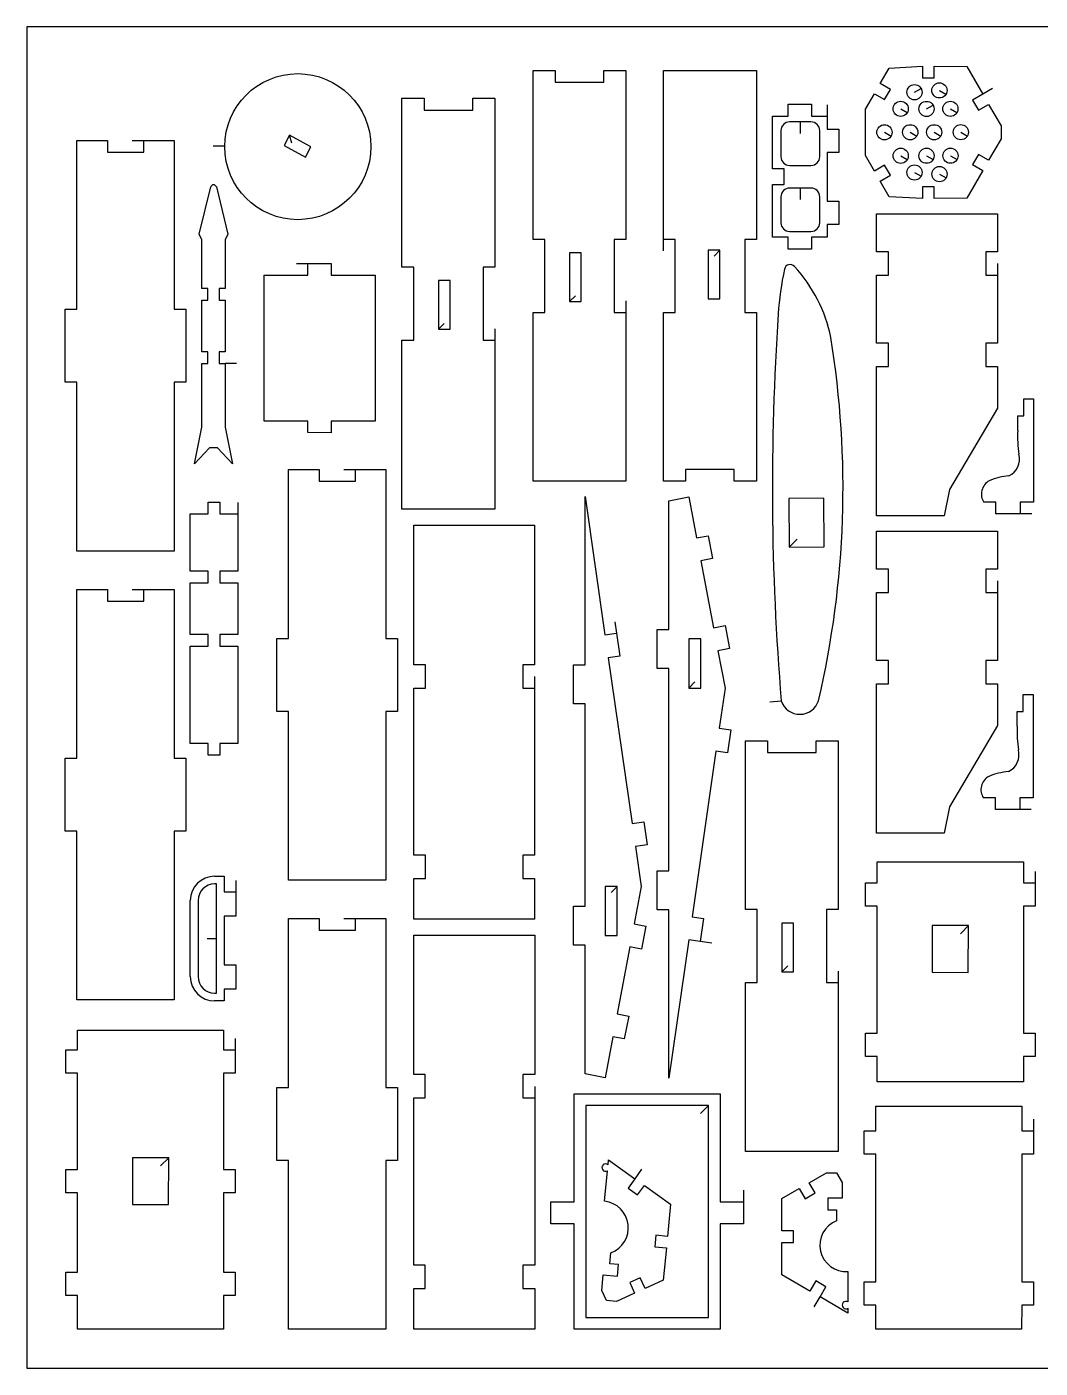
# Model space of a CAD drawing. Extents: x 0 to 500, y 0 to 350.
# Drawn here: x 0 to 264.3, y 0 to 350 of the extents above; entities that cross this region are included whole.
import ezdxf

# ---------------------------------------------------------------- set-up
doc = ezdxf.new("R2010")
doc.units = 0
doc.header["$MEASUREMENT"] = 0
doc.layers.add('01', color=5, linetype='Continuous')
doc.layers.add('DEFAULT', color=7, linetype='Continuous')

msp = doc.modelspace()

# ---------------------------------------------------------------- linework, layer by layer
at = {"layer": '01'}
msp.add_lwpolyline([(0, 0), (500, 0), (500, 350), (0, 350)], close=True, dxfattribs=at)
at = {"layer": 'DEFAULT'}
for p, q in [((224.957, 339.2532), (233.6426, 339.7021)), ((233.6426, 339.7021), (233.6426, 336.6541)), ((236.6906, 336.6541), (236.6906, 339.7021)), ((236.6906, 339.7021), (245.1574, 339.6321)), ((245.1574, 339.6321), (249.3301, 332.4046)), ((132.0708, 294.5362), (132.0708, 338.5944)), ((132.0708, 338.5944), (137.8259, 338.5944)), ((137.8259, 338.5944), (137.8259, 335.5464)), ((150.5259, 335.5464), (150.5259, 338.5944)), ((150.5259, 338.5944), (156.2811, 338.5944)), ((156.2811, 338.5944), (156.2811, 294.5362)), ((166.081, 294.5362), (166.081, 338.5944)), ((166.081, 338.5944), (190.2913, 338.5944)), ((190.2913, 338.5944), (190.2913, 294.5362)), ((222.6147, 335.1962), (224.957, 339.2532)), ((233.6426, 336.6541), (236.6906, 336.6541)), ((137.8259, 335.5464), (150.5259, 335.5464)), ((218.7484, 328.4995), (221.0907, 332.5565)), ((221.0907, 332.5565), (223.7303, 331.0325)), ((225.2543, 333.6722), (222.6147, 335.1962)), ((223.7303, 331.0325), (225.2543, 333.6722)), ((231.5349, 332.93), (233.2497, 333.92)), ((238.041, 333.4099), (239.7558, 332.42)), ((251.9282, 333.9045), (249.3301, 332.4045)), ((97.8567, 287.2845), (97.8567, 331.3426)), ((97.8567, 331.3426), (103.6118, 331.3426)), ((103.6118, 331.3426), (103.6118, 328.2946)), ((116.3118, 328.2946), (116.3118, 331.3426)), ((116.3118, 331.3426), (122.067, 331.3426)), ((122.067, 331.3426), (122.067, 287.2845)), ((198.5586, 326.6628), (198.5586, 329.7834)), ((198.5586, 329.7834), (204.6546, 329.7834)), ((204.6546, 329.7834), (204.6546, 326.6628)), ((208.744, 329.6628), (208.744, 326.6628)), ((234.6821, 328.5707), (236.3968, 329.5609)), ((249.3301, 332.4045), (246.6905, 330.8806)), ((246.6905, 330.8806), (248.2145, 328.241)), ((248.2145, 328.241), (250.8541, 329.765)), ((250.8541, 329.765), (254.104, 324.136)), ((103.6118, 328.2946), (116.3118, 328.2946)), ((194.4692, 312.9175), (194.4692, 326.6628)), ((194.4692, 326.6628), (198.5586, 326.6628)), ((204.6546, 326.6628), (208.744, 326.6628)), ((208.744, 326.6628), (208.744, 323.3347)), ((218.7484, 316.4355), (218.7484, 328.4995)), ((227.9368, 328.6039), (229.6516, 327.6137)), ((240.9022, 328.6182), (242.617, 327.6281)), ((196.7093, 322.8878), (196.7093, 316.1208)), ((201.7619, 325.1738), (198.9953, 325.1738)), ((201.7619, 322.1738), (201.7619, 325.1738)), ((204.5285, 325.1738), (201.7619, 325.1738)), ((206.8145, 316.1208), (206.8145, 322.8878)), ((208.744, 323.3347), (211.792, 323.3347)), ((211.792, 323.3347), (211.792, 317.2506)), ((223.6969, 322.4756), (225.4117, 321.4857)), ((230.4286, 322.483), (232.1434, 321.493)), ((236.6623, 322.4899), (238.3771, 321.4999)), ((243.6104, 322.4975), (245.3251, 321.5075)), ((254.104, 324.136), (254.104, 320.799)), ((13.0531, 276.3119), (13.0531, 320.3623)), ((13.0531, 320.3623), (21.0287, 320.3623)), ((21.0287, 320.3623), (21.0287, 317.3143)), ((27.4775, 320.3623), (30.4775, 320.3623)), ((30.4775, 320.3623), (38.4531, 320.3623)), ((30.4775, 317.3143), (30.4775, 320.3623)), ((38.4531, 320.3623), (38.4531, 276.3119)), ((48.6266, 318.9404), (51.6264, 318.912)), ((68.5438, 321.6878), (67.0869, 319.0105)), ((67.0869, 319.0105), (72.6645, 315.9753)), ((69.1539, 319.6207), (68.5438, 321.6878)), ((74.1214, 318.6526), (68.5438, 321.6878)), ((72.6645, 315.9753), (74.1214, 318.6526)), ((254.104, 320.799), (250.8541, 315.17)), ((21.0287, 317.3143), (30.4775, 317.3143)), ((211.792, 317.2506), (208.744, 317.2506)), ((208.744, 317.2506), (208.744, 304.5204)), ((221.0907, 312.3785), (218.7484, 316.4355)), ((227.9503, 316.3568), (229.6651, 315.3668)), ((234.6821, 316.3643), (236.3968, 315.3741)), ((240.9157, 316.371), (242.6305, 315.381)), ((248.2145, 316.6939), (246.6905, 314.0544)), ((250.8541, 315.17), (248.2145, 316.6939)), ((197.5172, 312.9175), (194.4692, 312.9175)), ((197.5172, 308.8535), (197.5172, 312.9175)), ((198.9953, 313.8348), (204.5285, 313.8348)), ((223.7303, 313.9025), (221.0907, 312.3785)), ((225.2543, 311.2628), (223.7303, 313.9025)), ((231.5349, 312.005), (233.2497, 311.015)), ((238.0651, 311.5729), (239.7799, 310.5829)), ((249.3301, 312.5304), (245.1574, 305.3029)), ((246.6905, 314.0544), (249.3301, 312.5304)), ((44.9245, 295.9156), (47.9527, 308.2088)), ((49.4324, 308.2088), (52.4605, 295.9155)), ((194.4692, 295.1082), (194.4692, 308.8535)), ((194.4692, 308.8535), (197.5172, 308.8535)), ((222.6147, 309.7388), (225.2543, 311.2628)), ((224.957, 305.6818), (222.6147, 309.7388)), ((236.6906, 308.2809), (233.6426, 308.2809)), ((233.6426, 308.2809), (233.6426, 305.2328)), ((236.6906, 305.2328), (236.6906, 308.2809)), ((196.7093, 305.6502), (196.7093, 298.8831)), ((201.7619, 307.9362), (198.9953, 307.9362)), ((201.7619, 304.9362), (201.7619, 307.9362)), ((204.5285, 307.9362), (201.7619, 307.9362)), ((206.8145, 298.8831), (206.8145, 305.6502)), ((208.744, 304.5204), (211.792, 304.5204)), ((211.792, 304.5204), (211.792, 298.4362)), ((233.6426, 305.2328), (224.957, 305.6818)), ((245.1574, 305.3029), (236.6906, 305.2328)), ((221.6694, 291.3243), (221.6694, 301.2282)), ((221.6694, 301.2282), (253.1654, 301.2282)), ((253.1654, 301.2282), (253.1654, 291.3243)), ((211.792, 298.4362), (208.744, 298.4362)), ((208.744, 298.4362), (208.744, 295.1082)), ((45.6788, 294.3993), (44.9245, 295.9156)), ((45.6788, 281.6993), (45.6788, 294.3993)), ((52.4605, 295.9155), (51.7063, 294.3993)), ((51.7063, 294.3993), (51.7063, 281.6993)), ((135.1188, 294.5362), (132.0708, 294.5362)), ((135.1188, 275.4862), (135.1188, 294.5362)), ((156.2811, 294.5362), (153.2331, 294.5362)), ((153.2331, 294.5362), (153.2331, 275.4862)), ((166.081, 291.5362), (166.081, 294.5362)), ((169.129, 294.5362), (166.081, 294.5362)), ((169.129, 275.4862), (169.129, 294.5362)), ((190.2913, 294.5362), (187.2433, 294.5362)), ((187.2433, 294.5362), (187.2433, 275.4862)), ((198.5586, 295.1082), (194.4692, 295.1082)), ((198.5586, 291.9876), (198.5586, 295.1082)), ((198.9953, 296.5971), (204.5285, 296.5971)), ((208.744, 295.1082), (204.6546, 295.1082)), ((204.6546, 295.1082), (204.6546, 291.9876)), ((144.6114, 291.0228), (141.5634, 291.0228)), ((141.5634, 291.0228), (141.5634, 278.3228)), ((144.6114, 278.3228), (144.6114, 291.0228)), ((180.7987, 291.6996), (177.7507, 291.6996)), ((177.7507, 291.6996), (177.7507, 278.9996)), ((179.2747, 290.1756), (180.7987, 291.6996)), ((180.7987, 278.9996), (180.7987, 291.6996)), ((204.6546, 291.9876), (198.5586, 291.9876)), ((224.7174, 291.3243), (221.6694, 291.3243)), ((224.7174, 285.2283), (224.7174, 291.3243)), ((253.1654, 291.3243), (250.1174, 291.3243)), ((250.1174, 291.3243), (250.1174, 285.2283)), ((70.305, 288.2877), (73.305, 288.2877)), ((73.305, 288.2877), (79.401, 288.2877)), ((73.305, 285.2397), (73.305, 288.2877)), ((79.401, 288.2877), (79.401, 285.2397)), ((100.9047, 287.2845), (97.8567, 287.2845)), ((100.9047, 268.2345), (100.9047, 287.2845)), ((122.067, 287.2845), (119.019, 287.2845)), ((119.019, 287.2845), (119.019, 268.2345)), ((253.1654, 288.2283), (253.1654, 285.2283)), ((61.8828, 247.1397), (61.8828, 285.2397)), ((61.8828, 285.2397), (73.305, 285.2397)), ((79.401, 285.2397), (90.8232, 285.2397)), ((90.8232, 285.2397), (90.8232, 247.1397)), ((110.3973, 283.771), (107.3493, 283.771)), ((107.3493, 283.771), (107.3493, 271.071)), ((110.3973, 271.071), (110.3973, 283.771)), ((221.6694, 267.4412), (221.6694, 285.2283)), ((221.6694, 285.2283), (224.7174, 285.2283)), ((250.1174, 285.2283), (253.1654, 285.2283)), ((253.1654, 285.2283), (253.1654, 267.4413)), ((47.2028, 281.6993), (45.6788, 281.6993)), ((47.2028, 278.6513), (47.2028, 281.6993)), ((51.7063, 281.6993), (50.1823, 281.6993)), ((50.1823, 281.6993), (50.1823, 278.6513)), ((45.6788, 265.1859), (45.6788, 278.6513)), ((45.6788, 278.6513), (47.2028, 278.6513)), ((50.1823, 278.6513), (51.7063, 278.6513)), ((51.7063, 278.6513), (51.7063, 265.1859)), ((143.0874, 279.8468), (141.5634, 278.3228)), ((141.5634, 278.3228), (144.6114, 278.3228)), ((156.2811, 278.4862), (156.2811, 275.4862)), ((177.7507, 278.9996), (180.7987, 278.9996)), ((10.0051, 257.2619), (10.0051, 276.3119)), ((10.0051, 276.3119), (13.0531, 276.3119)), ((38.4531, 276.3119), (41.5011, 276.3119)), ((41.5011, 276.3119), (41.5011, 257.2619)), ((132.0708, 231.428), (132.0708, 275.4862)), ((132.0708, 275.4862), (135.1188, 275.4862)), ((153.2331, 275.4862), (156.2811, 275.4862)), ((156.2811, 275.4862), (156.2811, 231.428)), ((166.081, 231.428), (166.081, 275.4862)), ((166.081, 275.4862), (169.129, 275.4862)), ((187.2433, 275.4862), (190.2913, 275.4862)), ((190.2913, 275.4862), (190.2913, 231.428)), ((108.8733, 272.595), (107.3493, 271.071)), ((107.3493, 271.071), (110.3973, 271.071)), ((122.067, 271.2345), (122.067, 268.2345)), ((97.8567, 224.1763), (97.8567, 268.2345)), ((97.8567, 268.2345), (100.9047, 268.2345)), ((119.019, 268.2345), (122.067, 268.2345)), ((122.067, 268.2345), (122.067, 224.1763)), ((224.7174, 267.4412), (221.6694, 267.4412)), ((224.7174, 261.3452), (224.7174, 267.4412)), ((253.1654, 267.4413), (250.1174, 267.4413)), ((250.1174, 267.4413), (250.1174, 261.3453)), ((47.2028, 265.1859), (45.6788, 265.1859)), ((47.2028, 262.1379), (47.2028, 265.1859)), ((51.7063, 265.1859), (50.1823, 265.1859)), ((50.1823, 265.1859), (50.1823, 262.1379)), ((45.6788, 245.5492), (45.6788, 262.1379)), ((45.6788, 262.1379), (47.2028, 262.1379)), ((50.1823, 262.1379), (51.7063, 262.1379)), ((54.7064, 262.1379), (51.7064, 262.1379)), ((51.7064, 262.1379), (51.7064, 245.5492)), ((221.6694, 222.4299), (221.6694, 261.3452)), ((221.6694, 261.3452), (224.7174, 261.3452)), ((250.1174, 261.3453), (253.1654, 261.3453)), ((253.1654, 261.3453), (253.1654, 250.5316)), ((13.0531, 257.2619), (10.0051, 257.2619)), ((13.0531, 213.2164), (13.0531, 257.2619)), ((41.5011, 257.2619), (38.4531, 257.2619)), ((38.4531, 257.2619), (38.4531, 213.2164)), ((260.026, 248.4857), (260.026, 252.9274)), ((260.026, 252.9274), (262.5897, 252.9274)), ((262.5897, 252.9274), (262.5897, 225.9472)), ((253.1654, 250.5316), (240.6538, 229.2745)), ((43.7664, 235.9678), (45.6788, 245.5492)), ((51.7064, 245.5492), (53.6187, 235.9678)), ((73.305, 247.1397), (61.8828, 247.1397)), ((73.3054, 244.1556), (73.305, 247.1397)), ((90.8232, 247.1397), (79.401, 247.1397)), ((79.401, 247.1397), (79.401, 244.0917)), ((258.4688, 244.6467), (258.4688, 248.4857)), ((258.4688, 248.4857), (260.026, 248.4857)), ((79.401, 244.0917), (73.3054, 244.1556)), ((47.6531, 240.1844), (43.7664, 235.9678)), ((49.7321, 240.1844), (47.6531, 240.1844)), ((53.6187, 235.9678), (49.7321, 240.1844)), ((68.2789, 190.4259), (68.2789, 234.4763)), ((68.2789, 234.4763), (76.2545, 234.4763)), ((76.2545, 234.4763), (76.2545, 231.4283)), ((76.2545, 231.4283), (85.7033, 231.4283)), ((82.7033, 234.4763), (85.7033, 234.4763)), ((85.7033, 234.4763), (93.6789, 234.4763)), ((85.7033, 231.4283), (85.7033, 234.4763)), ((93.6789, 234.4763), (93.6789, 190.4259)), ((156.2811, 231.428), (132.0708, 231.428)), ((171.8361, 231.428), (166.081, 231.428)), ((184.5361, 234.476), (171.8361, 234.476)), ((171.8361, 234.476), (171.8361, 231.428)), ((184.5361, 231.428), (184.5361, 234.476)), ((190.2913, 231.428), (184.5361, 231.428)), ((240.6538, 229.2745), (239.2969, 222.4299)), ((47.3155, 222.8956), (47.3155, 225.9436)), ((47.3155, 225.9436), (50.3635, 225.9436)), ((50.3635, 225.9436), (50.3635, 222.8956)), ((55.0481, 225.8956), (55.0481, 222.8956)), ((122.067, 224.1763), (97.8567, 224.1763)), ((145.6127, 183.545), (145.6127, 227.423)), ((145.6127, 227.423), (150.8052, 191.3624)), ((167.4634, 226.2945), (172.6818, 227.3758)), ((167.4634, 192.7468), (167.4634, 226.2945)), ((172.6818, 227.3758), (174.7079, 216.659)), ((207.9092, 226.984), (198.7655, 226.9084)), ((198.7655, 226.9084), (198.8705, 214.2089)), ((208.0142, 214.2845), (207.9092, 226.984)), ((252.7562, 225.9471), (249.648, 225.9471)), ((252.7562, 222.8991), (252.7562, 225.9471)), ((262.5897, 225.9472), (259.1062, 225.9472)), ((259.1062, 225.9472), (259.1062, 222.8992)), ((42.6308, 207.9606), (42.6308, 222.8956)), ((42.6308, 222.8956), (47.3155, 222.8956)), ((50.3635, 222.8956), (55.0481, 222.8956)), ((55.0481, 222.8956), (55.0481, 207.9606)), ((239.2969, 222.4299), (221.6694, 222.4299)), ((259.1062, 222.8991), (252.7562, 222.8991)), ((262.1062, 222.8991), (259.1062, 222.8991)), ((100.9047, 183.566), (100.9047, 219.9985)), ((100.9047, 219.9985), (132.4007, 219.9985)), ((132.4007, 219.9985), (132.4007, 183.5659)), ((174.7079, 216.659), (177.7028, 217.2252)), ((177.7028, 217.2252), (178.8353, 211.2353)), ((221.6694, 208.5246), (221.6694, 218.4285)), ((221.6694, 218.4285), (253.1654, 218.4285)), ((253.1654, 218.4285), (253.1654, 208.5246)), ((200.9742, 216.3476), (198.8705, 214.2089)), ((198.8705, 214.2089), (208.0142, 214.2845)), ((38.4531, 213.2164), (13.0531, 213.2164)), ((178.8353, 211.2353), (175.8404, 210.6691)), ((175.8404, 210.6691), (179.1447, 193.1916)), ((47.3155, 207.9606), (42.6308, 207.9606)), ((47.3155, 204.9126), (47.3155, 207.9606)), ((55.0481, 207.9606), (50.3635, 207.9606)), ((50.3635, 207.9606), (50.3635, 204.9126)), ((224.7174, 208.5246), (221.6694, 208.5246)), ((224.7174, 202.4286), (224.7174, 208.5246)), ((253.1654, 208.5246), (250.1174, 208.5246)), ((250.1174, 208.5246), (250.1174, 202.4286)), ((13.0531, 159.1645), (13.0531, 203.2148)), ((13.0531, 203.2148), (21.0287, 203.2148)), ((21.0287, 203.2148), (21.0287, 200.1668)), ((27.4775, 203.2148), (30.4775, 203.2148)), ((30.4775, 203.2148), (38.4531, 203.2148)), ((30.4775, 200.1668), (30.4775, 203.2148)), ((38.4531, 203.2148), (38.4531, 159.1645)), ((42.6308, 191.4471), (42.6308, 204.9126)), ((42.6308, 204.9126), (47.3155, 204.9126)), ((50.3635, 204.9126), (55.0481, 204.9126)), ((55.0481, 204.9126), (55.0481, 191.4471)), ((253.1654, 205.4286), (253.1654, 202.4286)), ((21.0287, 200.1668), (30.4775, 200.1668)), ((221.6694, 184.6415), (221.6694, 202.4286)), ((221.6694, 202.4286), (224.7174, 202.4286)), ((250.1174, 202.4286), (253.1654, 202.4286)), ((253.1654, 202.4286), (253.1654, 184.6415)), ((153.3945, 194.7662), (153.8221, 191.7968)), ((164.4154, 182.5868), (164.4154, 192.7468)), ((164.4154, 192.7468), (167.4634, 192.7468)), ((179.1447, 193.1916), (182.1397, 193.7579)), ((182.1397, 193.7579), (183.2721, 187.768)), ((47.3155, 191.4471), (42.6308, 191.4471)), ((47.3155, 188.3991), (47.3155, 191.4471)), ((55.0481, 191.4471), (50.3635, 191.4471)), ((50.3635, 191.4471), (50.3635, 188.3991)), ((65.2309, 171.3759), (65.2309, 190.4259)), ((65.2309, 190.4259), (68.2789, 190.4259)), ((93.6789, 190.4259), (96.7269, 190.4259)), ((96.7269, 190.4259), (96.7269, 171.3759)), ((150.8052, 191.3624), (153.8221, 191.7968)), ((153.8221, 191.7968), (154.6909, 185.763)), ((175.8404, 190.2669), (172.6818, 190.2669)), ((172.6818, 190.2669), (172.6818, 177.4703)), ((175.8404, 177.4703), (175.8404, 190.2669)), ((42.6308, 162.9991), (42.6308, 188.3991)), ((42.6308, 188.3991), (47.3155, 188.3991)), ((50.3635, 188.3991), (55.0481, 188.3991)), ((55.0481, 188.3991), (55.0481, 162.9991)), ((154.6909, 185.763), (151.674, 185.3286)), ((183.2721, 187.768), (180.2772, 187.2018)), ((180.2772, 187.2018), (182.1171, 177.4703)), ((103.9527, 183.566), (100.9047, 183.566)), ((103.9527, 177.47), (103.9527, 183.566)), ((132.4007, 183.5659), (129.3527, 183.5659)), ((129.3527, 183.5659), (129.3527, 177.4699)), ((142.5647, 173.385), (142.5647, 183.545)), ((142.5647, 183.545), (145.6127, 183.545)), ((151.674, 185.3286), (157.8892, 142.1652)), ((167.4634, 182.5868), (164.4154, 182.5868)), ((167.4634, 129.7419), (167.4634, 182.5868)), ((224.7174, 184.6415), (221.6694, 184.6415)), ((224.7174, 178.5455), (224.7174, 184.6415)), ((253.1654, 184.6415), (250.1174, 184.6415)), ((250.1174, 184.6415), (250.1174, 178.5455)), ((132.4007, 180.4699), (132.4007, 177.4699)), ((174.2611, 179.0496), (172.6818, 177.4703)), ((221.6694, 139.6301), (221.6694, 178.5455)), ((221.6694, 178.5455), (224.7174, 178.5455)), ((250.1174, 178.5455), (253.1654, 178.5455)), ((253.1654, 178.5455), (253.1654, 167.7319)), ((100.9047, 133.8614), (100.9047, 177.47)), ((100.9047, 177.47), (103.9527, 177.47)), ((129.3527, 177.4699), (132.4007, 177.4699)), ((132.4007, 177.4699), (132.4007, 133.8614)), ((172.6818, 177.4703), (175.8404, 177.4703)), ((182.1171, 177.4703), (180.6088, 166.9955)), ((259.9019, 171.3295), (259.9019, 175.7711)), ((259.9019, 175.7711), (262.4655, 175.7711)), ((262.4655, 175.7711), (262.4655, 148.7909)), ((145.6127, 173.385), (142.5647, 173.385)), ((145.6127, 120.5402), (145.6127, 173.385)), ((193.8034, 173.841), (196.7929, 174.0908)), ((68.2789, 171.3759), (65.2309, 171.3759)), ((68.2789, 127.3303), (68.2789, 171.3759)), ((96.7269, 171.3759), (93.6789, 171.3759)), ((93.6789, 171.3759), (93.6789, 127.3303)), ((258.3447, 167.4904), (258.3447, 171.3295)), ((258.3447, 171.3295), (259.9019, 171.3295)), ((180.6088, 166.9955), (183.6256, 166.5611)), ((183.6256, 166.5611), (182.7568, 160.5273)), ((253.1654, 167.7319), (240.6538, 146.4748)), ((47.3155, 162.9991), (42.6308, 162.9991)), ((47.3155, 159.9511), (47.3155, 162.9991)), ((55.0481, 162.9991), (50.3635, 162.9991)), ((50.3635, 162.9991), (50.3635, 159.9511)), ((187.4553, 119.6456), (187.4553, 163.7037)), ((187.4553, 163.7037), (193.2104, 163.7037)), ((193.2104, 163.7037), (193.2104, 160.6557)), ((205.9104, 160.6557), (205.9104, 163.7037)), ((205.9104, 163.7037), (211.6656, 163.7037)), ((211.6656, 163.7037), (211.6656, 119.6456)), ((10.0051, 140.1145), (10.0051, 159.1645)), ((10.0051, 159.1645), (13.0531, 159.1645)), ((38.4531, 159.1645), (41.5011, 159.1645)), ((41.5011, 159.1645), (41.5011, 140.1145)), ((50.3635, 159.9511), (47.3155, 159.9511)), ((179.7399, 160.9617), (173.5247, 117.7984)), ((182.7568, 160.5273), (179.7399, 160.9617)), ((193.2104, 160.6557), (205.9104, 160.6557)), ((252.632, 148.7909), (249.5238, 148.7909)), ((252.632, 145.7429), (252.632, 148.7909)), ((262.4655, 148.7909), (258.982, 148.7909)), ((258.982, 148.7909), (258.982, 145.7429)), ((240.6538, 146.4748), (239.2969, 139.6301)), ((258.982, 145.7429), (252.632, 145.7429)), ((261.982, 145.7429), (258.982, 145.7429)), ((13.0531, 140.1145), (10.0051, 140.1145)), ((13.0531, 96.0689), (13.0531, 140.1145)), ((41.5011, 140.1145), (38.4531, 140.1145)), ((38.4531, 140.1145), (38.4531, 96.0689)), ((157.8892, 142.1652), (160.9061, 142.5996)), ((160.9061, 142.5996), (161.775, 136.5659)), ((161.775, 136.5659), (158.7581, 136.1315)), ((239.2969, 139.6301), (221.6694, 139.6301)), ((103.9527, 133.8614), (100.9047, 133.8614)), ((103.9527, 127.7654), (103.9527, 133.8614)), ((132.4007, 133.8614), (129.3527, 133.8614)), ((129.3527, 133.8614), (129.3527, 127.7654)), ((158.7581, 136.1315), (160.2664, 125.6567)), ((164.4154, 119.5819), (164.4154, 129.7419)), ((164.4154, 129.7419), (167.4634, 129.7419)), ((221.8332, 126.6256), (221.8332, 132.1144)), ((221.8332, 132.1144), (259.9332, 132.1144)), ((259.9332, 132.1144), (259.9332, 126.6256)), ((262.9812, 129.6256), (262.9812, 126.6256)), ((48.9809, 128.3721), (51.4916, 128.3721)), ((49.4596, 126.3401), (48.9809, 126.3401)), ((49.4596, 112.0947), (49.4596, 126.3401)), ((51.4916, 128.3721), (51.4916, 124.2772)), ((54.5396, 127.2772), (54.5396, 124.2772)), ((93.6789, 127.3303), (68.2789, 127.3303)), ((100.9047, 117.1826), (100.9047, 127.7654)), ((100.9047, 127.7654), (103.9527, 127.7654)), ((129.3527, 127.7654), (132.4007, 127.7654)), ((132.4007, 127.7654), (132.4007, 117.1826)), ((218.7852, 120.5296), (218.7852, 126.6256)), ((218.7852, 126.6256), (221.8332, 126.6256)), ((259.9332, 126.6256), (262.9812, 126.6256)), ((262.9812, 126.6256), (262.9812, 120.5296)), ((51.4916, 124.2772), (54.5396, 124.2772)), ((54.5396, 124.2772), (54.5396, 117.9272)), ((153.9897, 125.6567), (150.8311, 125.6567)), ((150.8311, 125.6567), (150.8311, 112.8601)), ((152.4104, 124.0774), (153.9897, 125.6567)), ((153.9897, 112.8601), (153.9897, 125.6567)), ((160.2664, 125.6567), (158.4265, 115.9252)), ((42.6309, 102.1672), (42.6309, 122.0221)), ((44.6629, 122.0221), (44.6629, 102.1672)), ((142.5647, 110.3802), (142.5647, 120.5402)), ((142.5647, 120.5402), (145.6127, 120.5402)), ((167.4634, 119.5819), (164.4154, 119.5819)), ((167.4634, 75.704), (167.4634, 119.5819)), ((190.5033, 119.6456), (187.4553, 119.6456)), ((190.5033, 100.5956), (190.5033, 119.6456)), ((211.6656, 119.6456), (208.6176, 119.6456)), ((208.6176, 119.6456), (208.6176, 100.5956)), ((221.8332, 120.5296), (218.7852, 120.5296)), ((221.8332, 87.4276), (221.8332, 120.5296)), ((262.9812, 120.5296), (259.9332, 120.5296)), ((259.9332, 120.5296), (259.9332, 87.4276)), ((54.5396, 117.9272), (51.4916, 117.9272)), ((51.4916, 117.9272), (51.4916, 105.2272)), ((68.2789, 73.2784), (68.2789, 117.3288)), ((68.2789, 117.3288), (76.2545, 117.3288)), ((76.2545, 117.3288), (76.2545, 114.2808)), ((82.7033, 117.3288), (85.7033, 117.3288)), ((85.7033, 117.3288), (93.6789, 117.3288)), ((85.7033, 114.2808), (85.7033, 117.3288)), ((93.6789, 117.3288), (93.6789, 73.2784)), ((132.4007, 117.1826), (100.9047, 117.1826)), ((158.4265, 115.9252), (161.4214, 115.359)), ((173.5247, 117.7984), (176.5416, 117.364)), ((176.5416, 117.364), (175.6727, 111.3302)), ((199.9959, 116.1321), (196.9479, 116.1321)), ((196.9479, 116.1321), (196.9479, 103.4321)), ((199.9959, 103.4321), (199.9959, 116.1321)), ((236.1846, 115.5159), (236.1331, 103.324)), ((245.6334, 115.476), (236.1846, 115.5159)), ((47.0612, 112.0947), (49.4596, 112.0947)), ((49.4596, 97.8492), (49.4596, 112.0947)), ((76.2545, 114.2808), (85.7033, 114.2808)), ((100.9047, 76.5882), (100.9047, 113.0049)), ((100.9047, 113.0049), (132.4838, 113.0049)), ((132.4838, 113.0049), (132.4838, 76.5882)), ((150.8311, 112.8601), (153.9897, 112.8601)), ((161.4214, 115.359), (160.289, 109.3691)), ((243.5031, 113.3636), (245.6334, 115.476)), ((245.5818, 103.2841), (245.6334, 115.476)), ((145.6127, 110.3802), (142.5647, 110.3802)), ((145.6127, 76.8325), (145.6127, 110.3802)), ((157.294, 109.9353), (153.9897, 92.4579)), ((160.289, 109.3691), (157.294, 109.9353)), ((172.6559, 111.7646), (167.4634, 75.704)), ((175.6727, 111.3302), (172.6559, 111.7646)), ((178.6421, 110.9026), (175.6727, 111.3302)), ((51.4916, 105.2272), (54.5396, 105.2272)), ((54.5396, 105.2272), (54.5396, 98.8772)), ((198.4719, 104.9561), (196.9479, 103.4321)), ((196.9479, 103.4321), (199.9959, 103.4321)), ((211.6656, 103.5956), (211.6656, 100.5956)), ((236.1331, 103.324), (245.5818, 103.2841)), ((54.5396, 98.8772), (51.4916, 98.8772)), ((51.4916, 98.8772), (51.4916, 95.8172)), ((187.4553, 56.5374), (187.4553, 100.5956)), ((187.4553, 100.5956), (190.5033, 100.5956)), ((208.6176, 100.5956), (211.6656, 100.5956)), ((211.6656, 100.5956), (211.6656, 56.5374)), ((38.4531, 96.0689), (13.0531, 96.0689)), ((48.9809, 97.8492), (49.4596, 97.8492)), ((51.4916, 95.8172), (48.9809, 95.8172)), ((153.9897, 92.4579), (156.9846, 91.8916)), ((156.9846, 91.8916), (155.8522, 85.9018)), ((13.2257, 83.0654), (13.2257, 88.1933)), ((13.2257, 88.1933), (51.3257, 88.1933)), ((51.3257, 88.1933), (51.3257, 83.0654)), ((54.3737, 86.0654), (54.3737, 83.0654)), ((152.8572, 86.468), (150.8311, 75.7512)), ((155.8522, 85.9018), (152.8572, 86.468)), ((218.7852, 81.3316), (218.7852, 87.4276)), ((218.7852, 87.4276), (221.8332, 87.4276)), ((259.9332, 87.4276), (262.9812, 87.4276)), ((262.9812, 87.4276), (262.9812, 81.3316)), ((10.1777, 76.9694), (10.1777, 83.0654)), ((10.1777, 83.0654), (13.2257, 83.0654)), ((51.3257, 83.0654), (54.3737, 83.0654)), ((54.3737, 83.0654), (54.3737, 76.9694)), ((221.8332, 81.3316), (218.7852, 81.3316)), ((221.8332, 74.725), (221.8332, 81.3316)), ((262.9812, 81.3316), (259.9332, 81.3316)), ((259.9332, 81.3316), (259.9332, 74.725)), ((13.2257, 76.9694), (10.1777, 76.9694)), ((13.2257, 51.8451), (13.2257, 76.9694)), ((54.3737, 76.9694), (51.3257, 76.9694)), ((51.3257, 76.9694), (51.3257, 51.8451)), ((103.9428, 76.5882), (100.9047, 76.5882)), ((103.9428, 70.5222), (103.9428, 76.5882)), ((132.4838, 76.5882), (129.3642, 76.5882)), ((129.3642, 76.5882), (129.3642, 70.5222)), ((132.4838, 73.5222), (132.4838, 70.5222)), ((150.8311, 75.7512), (145.6127, 76.8325)), ((259.9332, 74.725), (221.8332, 74.725)), ((65.2309, 54.2284), (65.2309, 73.2784)), ((65.2309, 73.2784), (68.2789, 73.2784)), ((93.6789, 73.2784), (96.7269, 73.2784)), ((96.7269, 73.2784), (96.7269, 54.2284)), ((100.9047, 26.9129), (100.9047, 70.5222)), ((100.9047, 70.5222), (103.9428, 70.5222)), ((129.3642, 70.5222), (132.4838, 70.5222)), ((132.4838, 70.5222), (132.4838, 26.9129)), ((142.7576, 57.0597), (142.7515, 71.5806)), ((142.7515, 71.5806), (180.8576, 71.5806)), ((180.8576, 71.5806), (180.8576, 43.4123)), ((177.8096, 68.5326), (145.8056, 68.5326)), ((145.8056, 68.5326), (145.8056, 13.2258)), ((175.6883, 66.4113), (177.8096, 68.5326)), ((177.8096, 13.2258), (177.8096, 68.5326)), ((221.418, 61.971), (221.418, 68.3263)), ((221.418, 68.3263), (259.518, 68.3263)), ((259.518, 68.3263), (259.518, 61.971)), ((262.566, 64.971), (262.566, 61.971)), ((218.37, 55.875), (218.37, 61.971)), ((218.37, 61.971), (221.418, 61.971)), ((259.518, 61.971), (262.566, 61.971)), ((262.566, 61.971), (262.566, 55.875)), ((142.7576, 43.4123), (142.7576, 57.0597)), ((211.6656, 56.5374), (187.4553, 56.5374)), ((27.5754, 54.9116), (27.5274, 42.7197)), ((37.0241, 54.8745), (27.5754, 54.9116)), ((34.8944, 52.7615), (37.0241, 54.8745)), ((36.9761, 42.6826), (37.0241, 54.8745)), ((68.2789, 54.2284), (65.2309, 54.2284)), ((68.2789, 10.1829), (68.2789, 54.2284)), ((96.7269, 54.2284), (93.6789, 54.2284)), ((93.6789, 54.2284), (93.6789, 10.1829)), ((151.606, 53.059), (151.729, 54.3363)), ((151.729, 54.3363), (158.589, 49.4431)), ((221.418, 55.875), (218.37, 55.875)), ((221.418, 22.5276), (221.418, 55.875)), ((262.566, 55.875), (259.518, 55.875)), ((259.518, 55.875), (259.518, 22.5276)), ((10.1777, 45.7491), (10.1777, 51.8451)), ((10.1777, 51.8451), (13.2257, 51.8451)), ((51.3257, 51.8451), (54.3737, 51.8451)), ((54.3737, 51.8451), (54.3737, 45.7491)), ((150.6909, 43.5559), (151.4539, 51.479)), ((158.589, 49.4431), (156.8191, 46.9617)), ((160.3311, 51.8854), (158.589, 49.4431)), ((204.1032, 48.3666), (208.6091, 50.9681)), ((208.6091, 50.9681), (211.226, 50.9681)), ((211.226, 50.9681), (212.6682, 48.4702)), ((13.2257, 45.7491), (10.1777, 45.7491)), ((13.2257, 25.0388), (13.2257, 45.7491)), ((54.3737, 45.7491), (51.3257, 45.7491)), ((51.3257, 45.7491), (51.3257, 25.0388)), ((156.8191, 46.9617), (159.3005, 45.1917)), ((159.3005, 45.1917), (161.0705, 47.6731)), ((161.0705, 47.6731), (167.9305, 42.7799)), ((186.9536, 46.4123), (186.9536, 43.4123)), ((196.9576, 44.2411), (201.4635, 46.8426)), ((201.4635, 46.8426), (202.9875, 44.203)), ((202.9875, 44.203), (205.6272, 45.727)), ((205.6272, 45.727), (204.1032, 48.3666)), ((212.6682, 48.4702), (212.6682, 44.357)), ((27.5274, 42.7197), (36.9761, 42.6826)), ((136.6617, 37.6773), (136.6617, 43.4123)), ((136.6617, 43.4123), (142.7576, 43.4123)), ((167.9305, 42.7799), (167.1229, 34.3923)), ((180.8576, 43.4123), (186.9536, 43.4123)), ((186.9536, 43.4123), (186.9536, 37.6773)), ((196.9576, 35.8147), (196.9576, 44.2411)), ((212.6682, 44.357), (208.9752, 44.357)), ((208.9752, 44.357), (208.9752, 41.309)), ((208.9752, 41.309), (211.2305, 41.309)), ((211.2305, 41.309), (211.2305, 38.4591)), ((142.7576, 37.6773), (136.6617, 37.6773)), ((142.7576, 10.1778), (142.7576, 37.6773)), ((186.9536, 37.6773), (180.8577, 37.6773)), ((180.8577, 37.6773), (180.8577, 10.1778)), ((200.0056, 35.8147), (196.9576, 35.8147)), ((200.0056, 32.7667), (200.0056, 35.8147)), ((164.0889, 34.6844), (163.7968, 31.6505)), ((163.7968, 31.6505), (166.8307, 31.3583)), ((167.1229, 34.3923), (164.0889, 34.6844)), ((196.9576, 24.3403), (196.9576, 32.7667)), ((196.9576, 32.7667), (200.0056, 32.7667)), ((152.0969, 27.2573), (152.3701, 30.0941)), ((166.8307, 31.3583), (166.0231, 22.9707)), ((10.1777, 18.9428), (10.1777, 25.0388)), ((10.1777, 25.0388), (13.2257, 25.0388)), ((51.3257, 25.0388), (54.3737, 25.0388)), ((54.3737, 25.0388), (54.3737, 18.9428)), ((103.9428, 26.9129), (100.9047, 26.9129)), ((103.9428, 20.7551), (103.9428, 26.9129)), ((132.4838, 26.9129), (129.3642, 26.9129)), ((129.3642, 26.9129), (129.3642, 20.7551)), ((154.3419, 27.0412), (152.0969, 27.2573)), ((154.0497, 24.0072), (154.3419, 27.0412)), ((214.1922, 25.2202), (214.1922, 17.2721)), ((149.9795, 20.2669), (150.3738, 24.3612)), ((150.3738, 24.3612), (154.0497, 24.0072)), ((160.0246, 23.5866), (157.251, 22.3227)), ((157.251, 22.3227), (158.515, 19.5491)), ((161.2886, 20.8131), (160.0246, 23.5866)), ((166.0231, 22.9707), (161.2886, 20.8131)), ((204.2551, 20.1272), (196.9576, 24.3403)), ((205.7791, 22.7668), (204.2551, 20.1272)), ((208.4187, 21.2428), (205.7791, 22.7668)), ((206.8947, 18.6032), (208.4187, 21.2428)), ((218.37, 16.4316), (218.37, 22.5276)), ((218.37, 22.5276), (221.418, 22.5276)), ((259.518, 22.5276), (262.566, 22.5276)), ((262.566, 22.5276), (262.566, 16.4316)), ((13.2257, 18.9428), (10.1777, 18.9428)), ((13.2257, 10.1778), (13.2257, 18.9428)), ((54.3737, 18.9428), (51.3257, 18.9428)), ((51.3257, 18.9428), (51.3257, 10.1778)), ((100.9047, 10.1777), (100.9047, 20.7551)), ((100.9047, 20.7551), (103.9428, 20.7551)), ((129.3642, 20.7551), (132.4838, 20.7551)), ((132.4838, 20.7551), (132.4838, 10.1777)), ((151.1756, 17.6423), (149.9795, 20.2669)), ((153.7805, 17.3915), (151.1756, 17.6423)), ((158.515, 19.5491), (153.7805, 17.3915)), ((205.3947, 16.0051), (206.8947, 18.6032)), ((214.1922, 14.39), (206.8947, 18.6032)), ((214.1922, 15.6615), (214.1922, 14.39)), ((221.418, 16.4316), (218.37, 16.4316)), ((221.418, 10.178), (221.418, 16.4316)), ((259.518, 16.4316), (259.4329, 10.178)), ((262.566, 16.4316), (259.518, 16.4316)), ((145.8056, 13.2258), (177.8096, 13.2258)), ((51.3257, 10.1778), (13.2257, 10.1778)), ((93.6789, 10.1829), (68.2789, 10.1829)), ((132.4838, 10.1777), (100.9047, 10.1777)), ((180.8577, 10.1778), (142.7576, 10.1778)), ((259.4329, 10.178), (221.418, 10.178))]:
    msp.add_line(p, q, dxfattribs=at)
for centre, radius in [((70.6756, 318.7317), 19.0501), ((231.5349, 332.93), 1.9801), ((238.041, 333.4099), 1.9801), ((227.9368, 328.6039), 1.9801), ((234.6821, 328.5707), 1.98), ((240.9022, 328.6182), 1.9801), ((223.6969, 322.4756), 1.9801), ((230.4286, 322.483), 1.9801), ((236.6623, 322.4899), 1.9801), ((243.6104, 322.4975), 1.98), ((227.9503, 316.3568), 1.98), ((234.6821, 316.3643), 1.98), ((240.9157, 316.371), 1.9801), ((231.5349, 312.005), 1.9801), ((238.0651, 311.5729), 1.9801)]:
    msp.add_circle(centre, radius, dxfattribs=at)
for centre, radius, start, end in [((198.9953, 322.8878), 2.286, 90, 180), ((204.5285, 322.8878), 2.286, 0, 90), ((198.9953, 316.1208), 2.286, 180, 270), ((204.5285, 316.1208), 2.286, 270, 0), ((48.6925, 308.0265), 0.7619, 13.842019, 166.156196), ((198.9953, 305.6502), 2.286, 90, 180), ((204.5285, 305.6502), 2.286, 0, 90), ((198.9953, 298.8831), 2.286, 180, 270), ((204.5285, 298.8831), 2.286, 270, 0), ((199.1134, 286.4654), 1.524, 42.566197, 167.983293), ((171.5408, 261.1424), 38.9606, 11.490136, 42.564819), ((278.9309, 269.4756), 83.1298, 167.983465, 176.136269), ((864.9375, 229.8987), 670.4713, 176.1363007, 184.7746438), ((-30.969, 229.691), 243.8628, 346.840104, 9.253132), ((291.4987, 243.1582), 33.0634, 177.419866, 188.16973), ((254.0522, 237.2115), 4.881, 295.447936, 14.816615), ((252.9026, 228.1004), 3.9024, 118.18632, 213.489434), ((257.2112, 217.6476), 15.1937, 94.006883, 113.884749), ((201.6283, 175.72), 5.1023, 198.620637, 342.325658), ((291.3745, 166.002), 33.0633, 177.419859, 188.169546), ((253.928, 160.0554), 4.8811, 295.447397, 14.816615), ((252.7784, 150.9442), 3.9024, 118.184938, 213.489434), ((257.087, 140.4915), 15.1935, 94.007026, 113.884649), ((48.9809, 122.0221), 6.35, 90, 180), ((48.9809, 122.0221), 4.318, 90, 180), ((48.9809, 102.1672), 6.35, 180, 270), ((48.9809, 102.1672), 4.318, 180, 270), ((150.9832, 52.3217), 0.9652, 49.812007, 299.18619), ((149.9223, 36.6244), 6.974, 290.547869, 83.672596), ((213.7189, 32.0651), 6.8612, 111.264884, 273.955476), ((213.6429, 16.4668), 0.9748, 55.701802, 304.298167)]:
    msp.add_arc(centre, radius, start, end, dxfattribs=at)

doc.saveas('drawing.dxf')
